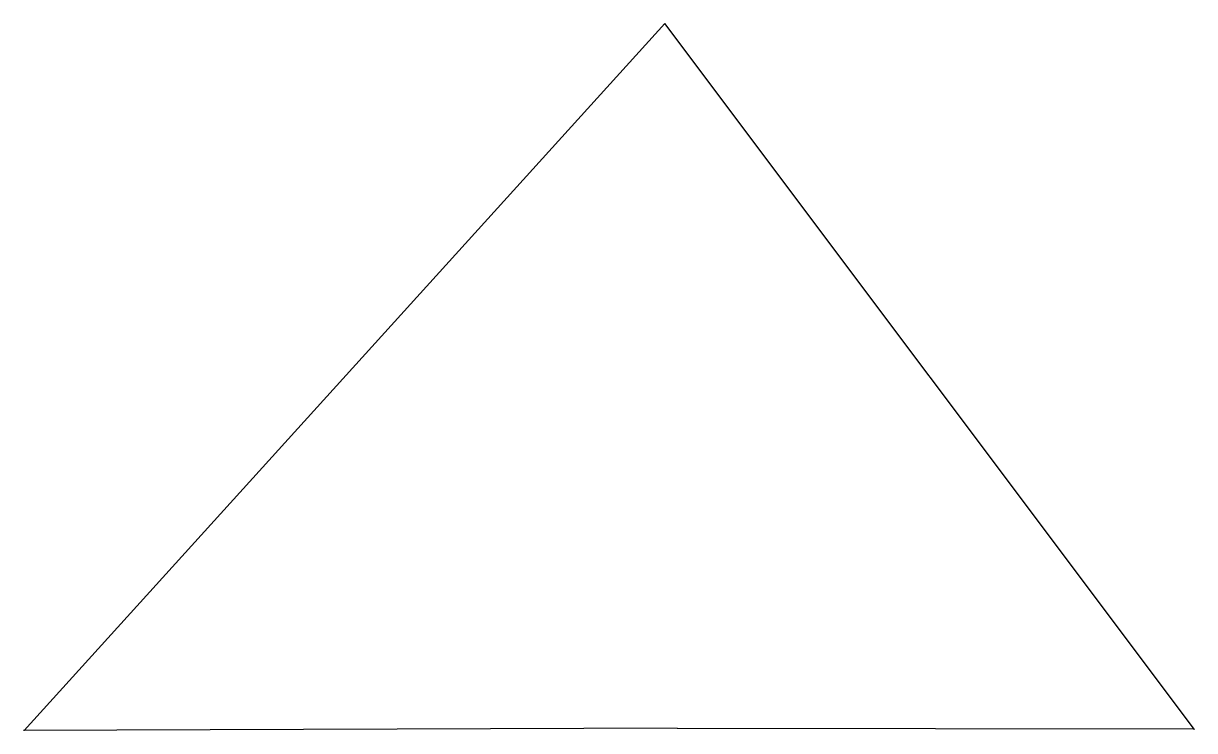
# Model space of a CAD drawing. Extents: x 10 to 2000, y 10 to 1212.
import ezdxf

# ---------------------------------------------------------------- set-up
doc = ezdxf.new("R2010")
doc.units = 0

msp = doc.modelspace()

# ---------------------------------------------------------------- linework, layer by layer
at = {"color": 7}
for p, q in [((1100, 1212), (11, 10)), ((2000, 12), (1100, 1212)), ((1121, 14), (10, 10)), ((11, 10), (10, 10)), ((1121, 14), (1999, 13)), ((1999, 13), (2000, 12))]:
    msp.add_line(p, q, dxfattribs=at)

doc.saveas('drawing.dxf')
